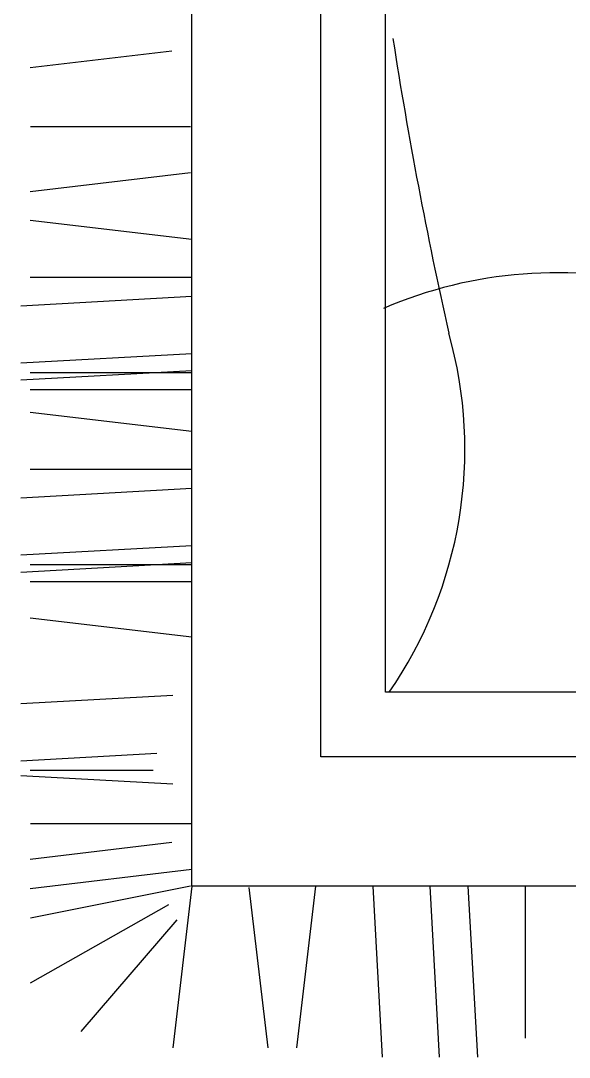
# Model space of a CAD drawing. Header units: millimetres. Extents: x -37 to 8970, y -2 to 4773.
# Drawn here: x 7243 to 7537, y 38 to 593 of the extents above; entities that cross this region are included whole.
import ezdxf

# ---------------------------------------------------------------- set-up
doc = ezdxf.new("R2010")
doc.units = ezdxf.units.MM

msp = doc.modelspace()

# ---------------------------------------------------------------- linework, layer by layer
at = {"color": 18, "true_color": 0x000000}
for p, q in [((7334.96, 129.97), (7334.96, 1600.71)), ((7404.08, 199.09), (7404.08, 1531.59)), ((7438.64, 233.65), (7438.64, 1497.03)), ((7324.29, 576.44), (7248.57, 567.45)), ((7334.25, 535.98), (7248.72, 535.98)), ((7334.25, 511.42), (7248.57, 501.24)), ((7334.96, 475.78), (7248.57, 485.96)), ((7334.96, 455.41), (7248.57, 455.41)), ((7334.96, 445.22), (7243.49, 440.13)), ((7334.96, 414.67), (7243.49, 409.58)), ((7334.96, 405.52), (7243.49, 400.43)), ((7334.96, 404.48), (7248.57, 404.48)), ((7334.96, 395.34), (7248.57, 395.34)), ((7334.96, 373.09), (7248.57, 383.28)), ((7334.96, 352.72), (7248.57, 352.72)), ((7334.96, 342.54), (7243.49, 337.44)), ((7334.96, 311.98), (7243.49, 306.89)), ((7334.96, 302.84), (7243.49, 297.75)), ((7334.96, 301.8), (7248.57, 301.8)), ((7334.96, 292.65), (7248.57, 292.65)), ((7334.96, 263.04), (7248.57, 273.23)), ((8774.97, 233.65), (7438.64, 233.65)), ((7324.87, 231.93), (7243.49, 227.4)), ((7316.22, 200.89), (7243.49, 196.84)), ((8809.53, 199.09), (7404.08, 199.09)), ((7324.87, 184.51), (7243.49, 189.04)), ((7314.39, 191.75), (7248.57, 191.75)), ((7334.96, 163.36), (7248.72, 163.36)), ((7324.29, 153.3), (7248.57, 144.3)), ((7334.96, 138.88), (7248.57, 128.61)), ((7334.25, 129.97), (7248.72, 112.84)), ((7334.96, 129.97), (7324.77, 43.58)), ((8878.65, 129.97), (7334.96, 129.97)), ((7365.52, 129.27), (7375.7, 43.58)), ((7401.17, 129.97), (7390.98, 43.58)), ((7431.72, 129.97), (7436.81, 38.5)), ((7462.27, 129.97), (7467.36, 38.5)), ((7482.64, 129.97), (7487.74, 38.5)), ((7513.2, 129.97), (7513.2, 48.66)), ((7322.48, 120.05), (7248.57, 78.1)), ((7326.94, 112.03), (7275.61, 52.27))]:
    msp.add_line(p, q, dxfattribs=at)
for centre, major_axis, start_param, end_param in [((9811.03, 950.8), (-1694.83, 1694.83), 0.939375, 1.006299), ((7530.07, 223.84), (-165.55, 165.55), -1.038261, -0.379146), ((7252.99, 363.47), (-161.26, 161.26), 3.321461, 4.203066)]:
    msp.add_ellipse(centre, major_axis=major_axis, ratio=1, start_param=start_param, end_param=end_param, dxfattribs=at)

doc.saveas('drawing.dxf')
